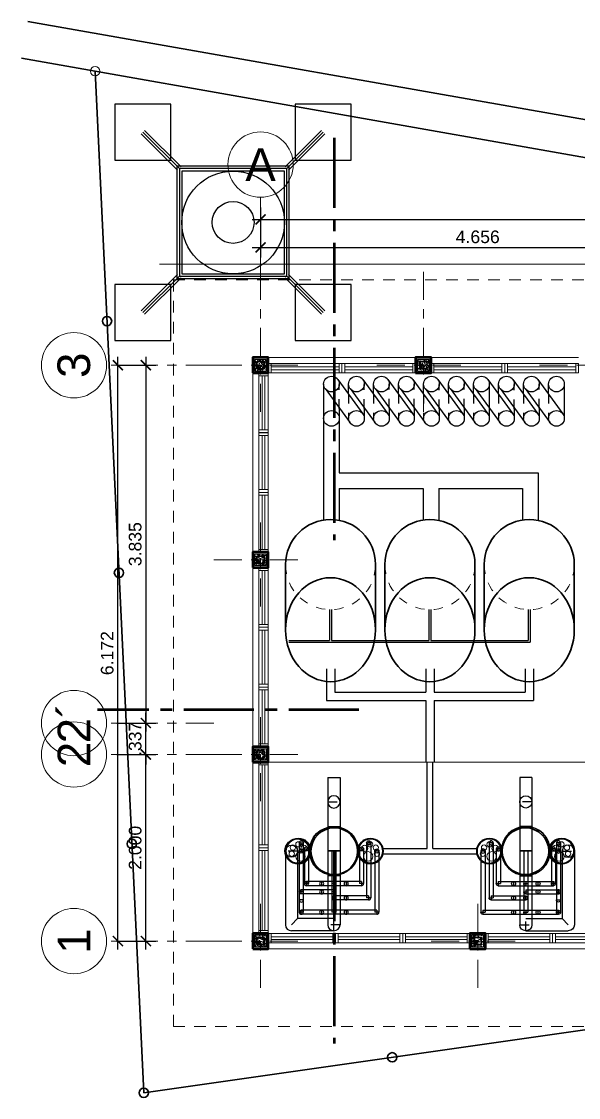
# Model space of a CAD drawing. Header units: millimetres. Extents: x 1147.5 to 1224.1, y 2097.1 to 2139.6.
# Drawn here: x 1158.96 to 1164.93, y 2128.08 to 2139.61 of the extents above; entities that cross this region are included whole.
import ezdxf

# ---------------------------------------------------------------- set-up
doc = ezdxf.new("R2010")
doc.units = ezdxf.units.MM
for name, pattern in [('CENTRO2', [1.125, 0.75, -0.125, 0.125, -0.125]), ('DASHED', [0.75, 0.5, -0.25]), ('DASHED2', [0.375, 0.25, -0.125]), ('HIDDEN2', [0.1875, 0.125, -0.0625])]:
    doc.linetypes.add(name, pattern=pattern)
for name, color, linetype in [('0_BackgroundLines', 7, 'Continuous'), ('0_CurveTangencyLines', 7, 'Continuous'), ('Filter Base', 34, 'Continuous'), ('Stock Tanks', 5, 'Continuous'), ('StockTank', 5, 'Continuous')]:
    doc.layers.add(name, color=color, linetype=linetype)
for name, color, linetype, lineweight in [('1 Cotas', 5, 'Continuous', 9), ('1 EJES', 5, 'CENTRO2', 5), ('1 MUEBLES FIJOS', 1, 'Continuous', 30), ('1 PAREDES', 7, 'Continuous', 50), ('1 PISOS', 3, 'Continuous', 15), ('1 proyecciones', 8, 'HIDDEN2', 5), ('DETALLES ESTRUCTURALES', 7, 'Continuous', 13), ('pyv', 3, 'Continuous', 18), ('TEXTURAS', 9, 'Continuous', 15)]:
    doc.layers.add(name, color=color, linetype=linetype, lineweight=lineweight)
doc.styles.get("Standard").update_dxf_attribs({"font": 'arial.ttf'})
doc.dimstyles.new('DISTRIBUTIVA', dxfattribs={"dimscale": 0.9, "dimtxt": 0.15, "dimasz": 0.12, "dimexe": 0.12, "dimexo": 0.12, "dimgap": 0.05, "dimtad": 1, "dimdec": 3, "dimzin": 4, "dimdsep": 46, "dimtxsty": 'Standard', "dimblk": 'ARCHTICK', "dimcen": 0.12, "dimdle": 0.1, "dimclrd": 256, "dimclre": 256, "dimclrt": 256, "dimadec": 0, "dimazin": 0, "dimtfac": 1, "dimtdec": 3, "dimtix": 1, "dimtmove": 0, "dimatfit": 0, "dimfxl": 1, "dimtolj": 1, "dimtzin": 0, "dimarcsym": 0})

# ---------------------------------------------------------------- blocks, each defined once
blk = doc.blocks.new('*U139')
for p, q in [((0, 0), (0.721, 0)), ((0, -0.1), (0.721, -0.1)), ((0.03, -0.035), (0.691, -0.035)), ((0.03, -0.065), (0.691, -0.065))]:
    blk.add_line(p, q)
for points in [[(0, 0), (0.03, 0), (0.03, -0.1), (0, -0.1)], [(0.691, 0), (0.721, 0), (0.721, -0.1), (0.691, -0.1)]]:
    blk.add_lwpolyline(points, close=True)
blk = doc.blocks.new('*U134')
for p, q in [((0, 0), (0.917, 0)), ((0, -0.1), (0.917, -0.1)), ((0.03, -0.035), (0.887, -0.035)), ((0.03, -0.065), (0.887, -0.065))]:
    blk.add_line(p, q)
for points in [[(0, 0), (0.03, 0), (0.03, -0.1), (0, -0.1)], [(0.887, 0), (0.917, 0), (0.917, -0.1), (0.887, -0.1)]]:
    blk.add_lwpolyline(points, close=True)
blk = doc.blocks.new('*U135')
for p, q in [((0, 0), (0.64, 0)), ((0, -0.1), (0.64, -0.1)), ((0.03, -0.035), (0.61, -0.035)), ((0.03, -0.065), (0.61, -0.065))]:
    blk.add_line(p, q)
for points in [[(0, 0), (0.03, 0), (0.03, -0.1), (0, -0.1)], [(0.61, 0), (0.64, 0), (0.64, -0.1), (0.61, -0.1)]]:
    blk.add_lwpolyline(points, close=True)
blk = doc.blocks.new('*U243')
for p, q in [((0, 0), (0.79, 0)), ((0, -0.1), (0.79, -0.1)), ((0.03, -0.035), (0.76, -0.035)), ((0.03, -0.065), (0.76, -0.065))]:
    blk.add_line(p, q)
for points in [[(0, 0), (0.03, 0), (0.03, -0.1), (0, -0.1)], [(0.76, 0), (0.79, 0), (0.79, -0.1), (0.76, -0.1)]]:
    blk.add_lwpolyline(points, close=True)
blk = doc.blocks.new('Castillo 0.15 X0.15')
at = {"layer": 'DETALLES ESTRUCTURALES', "ltscale": 3.5}
h = blk.add_hatch(dxfattribs=at)
h.set_pattern_fill('AR-CONC', color=256, scale=0.000291667, style=0)
h.set_pattern_definition([(50, (-361.59961, -704.937617), (0.053137195, -0.0046489), [0.00555625, -0.06111875]), (355, (-361.59961, -704.937617), (-0.0102791576, 0.055724854), [0.004445, -0.048895]), (100.451, (-361.59518, -704.938004), (0.0428582296, 0.0510757006), [0.0047220833, -0.0519429166]), (46.1842, (-361.59961, -704.9228), (0.07906472, -0.0122623456), [0.008334375, -0.091678125]), (96.6356, (-361.59302, -704.92382), (0.069242902, 0.072165787), [0.007083125, -0.077914375]), (351.184, (-361.59961, -704.9228), (0.06924301, 0.072165659), [0.0066675, -0.0733425]), (21, (-361.5922, -704.926504), (0.0442210066, -0.029827443), [0.00555625, -0.06111875]), (326, (-361.5922, -704.926504), (0.0180255916, 0.05372149), [0.004445, -0.048895]), (71.4514, (-361.588515, -704.92899), (0.0622464764, 0.0238941668), [0.0047220833, -0.0519429166]), (37.5, (-361.599608, -704.937617), (0.0009008426, 0.02466188633), [0, -0.0483023333, 0, -0.0496358333, 0, -0.0490802083]), (7.5, (-361.599608, -704.937617), (0.0194890682, 0.0292193343), [0, -0.0282998333, 0, -0.0471910833, 0, -0.0187060417]), (327.5, (-361.616129, -704.937617), (0.0395472569, -0.00167088366), [0, -0.0185208333, 0, -0.057785, 0, -0.07667625]), (317.5, (-361.623537, -704.937617), (0.0432043446, 0.0074160599), [0, -0.0240770833, 0, -0.0383751667, 0, -0.05445125])])
h.paths.add_polyline_path([(-0.013, 0.137), (-0.137, 0.137), (-0.137, 0.013), (-0.013, 0.013)])
h.paths.add_polyline_path([(-0.043, 0.117, -0.414214), (-0.033, 0.107), (-0.033, 0.043, -0.414214), (-0.043, 0.033), (-0.107, 0.033, -0.414214), (-0.117, 0.043), (-0.117, 0.107, -0.414214), (-0.107, 0.117)], flags=16)
h.paths.add_polyline_path([(-0.039, 0.107, -1), (-0.047, 0.107, -1)], flags=0)
h.paths.add_polyline_path([(-0.103, 0.107, -1), (-0.111, 0.107, -1)], flags=0)
h.paths.add_polyline_path([(-0.111, 0.043, -0.116435), (-0.111, 0.044, 0.116435)], flags=0)
h.paths.add_polyline_path([(-0.039, 0.043, -1), (-0.047, 0.043, -1)], flags=0)
h.paths.add_polyline_path([(-0.103, 0.043, -1), (-0.111, 0.043, -1)], flags=0)
h.paths.add_polyline_path([(-0.039, 0.107, -1), (-0.047, 0.107, -0.414214), (-0.043, 0.111), (-0.107, 0.111, -0.414214), (-0.103, 0.107, -1), (-0.111, 0.107), (-0.111, 0.052), (-0.096, 0.067), (-0.093, 0.063), (-0.11, 0.045, -0.668179), (-0.103, 0.043, -0.198912), (-0.105, 0.04), (-0.087, 0.057), (-0.083, 0.054), (-0.098, 0.039), (-0.043, 0.039, -0.414214), (-0.047, 0.043, -1), (-0.039, 0.043)], flags=0)
blk.add_lwpolyline([(-0.158, -0.007), (0.007, -0.007), (0.007, 0.157), (-0.158, 0.157)], close=True)
at = {"layer": 'DETALLES ESTRUCTURALES'}
blk.add_lwpolyline([(-0.137, 0.013), (-0.013, 0.013), (-0.013, 0.137), (-0.137, 0.137)], close=True, dxfattribs=at)
for points in [[(-0.098, 0.039), (-0.043, 0.039, 0.414214), (-0.039, 0.043), (-0.039, 0.107, 0.414214), (-0.043, 0.111), (-0.107, 0.111, 0.414214), (-0.111, 0.107), (-0.111, 0.043, 0.668179), (-0.105, 0.04), (-0.087, 0.057), (-0.083, 0.054), (-0.101, 0.036, -0.668179), (-0.117, 0.043), (-0.117, 0.107, -0.414214), (-0.107, 0.117), (-0.043, 0.117, -0.414214), (-0.033, 0.107), (-0.033, 0.043, -0.414214), (-0.043, 0.033), (-0.107, 0.033)], [(-0.111, 0.043, -0.198912), (-0.11, 0.045), (-0.093, 0.063), (-0.096, 0.067), (-0.111, 0.052)]]:
    blk.add_lwpolyline(points, format="xyb", dxfattribs=at)
for centre in [(-0.108, 0.107), (-0.108, 0.042), (-0.043, 0.107), (-0.043, 0.042)]:
    blk.add_circle(centre, 0.00397, dxfattribs=at)
blk = doc.blocks.new('_ArchTick')
at = {"color": 0, "linetype": 'ByBlock', "const_width": 0.15}
blk.add_lwpolyline([(-0.5, -0.5), (0.5, 0.5)], dxfattribs=at)
blk = doc.blocks.new('*D18')
at = {"layer": '1 Cotas', "lineweight": -2, "transparency": 16777216}
for p, q in [((1161.519, 2137.623), (1161.519, 2137.085)), ((1166.175, 2137.623), (1166.175, 2137.085)), ((1161.429, 2137.193), (1166.265, 2137.193))]:
    blk.add_line(p, q, dxfattribs=at)
at = {"layer": 'Defpoints', "color": 0, "transparency": 16777216}
for p in [(1161.519, 2137.731), (1166.175, 2137.731), (1166.175, 2137.193)]:
    blk.add_point(p, dxfattribs=at)
at = {"layer": '1 Cotas', "lineweight": -2, "transparency": 16777216, "xscale": 0.108, "yscale": 0.108, "zscale": 0.108, "rotation": 180}
blk.add_blockref('_ArchTick', (1161.519, 2137.193), dxfattribs=at)
at = {"layer": '1 Cotas', "lineweight": -2, "transparency": 16777216, "xscale": 0.108, "yscale": 0.108, "zscale": 0.108}
blk.add_blockref('_ArchTick', (1166.175, 2137.193), dxfattribs=at)
at = {"layer": '1 Cotas', "transparency": 16777216, "insert": (1163.847, 2137.306), "char_height": 0.135, "attachment_point": 5}
blk.add_mtext('\\A1;4.656', dxfattribs=at)
blk = doc.blocks.new('*D21')
at = {"layer": '1 Cotas', "lineweight": -2, "transparency": 16777216}
for p, q in [((1161.519, 2137.623), (1161.519, 2137.385)), ((1170.51, 2137.623), (1170.51, 2137.385)), ((1161.429, 2137.493), (1170.6, 2137.493))]:
    blk.add_line(p, q, dxfattribs=at)
at = {"layer": 'Defpoints', "color": 0, "transparency": 16777216}
for p in [(1161.519, 2137.731), (1170.51, 2137.731), (1170.51, 2137.493)]:
    blk.add_point(p, dxfattribs=at)
at = {"layer": '1 Cotas', "lineweight": -2, "transparency": 16777216, "xscale": 0.108, "yscale": 0.108, "zscale": 0.108, "rotation": 180}
blk.add_blockref('_ArchTick', (1161.519, 2137.493), dxfattribs=at)
at = {"layer": '1 Cotas', "lineweight": -2, "transparency": 16777216, "xscale": 0.108, "yscale": 0.108, "zscale": 0.108}
blk.add_blockref('_ArchTick', (1170.51, 2137.493), dxfattribs=at)
at = {"layer": '1 Cotas', "transparency": 16777216, "insert": (1165.307, 2137.606), "char_height": 0.135, "attachment_point": 5}
blk.add_mtext('\\A1;8.991', dxfattribs=at)
blk = doc.blocks.new('*D22')
at = {"layer": '1 Cotas', "lineweight": -2, "transparency": 16777216}
for p, q in [((1160.289, 2129.669), (1160.289, 2131.849)), ((1159.977, 2131.759), (1160.397, 2131.759)), ((1159.977, 2129.759), (1160.397, 2129.759))]:
    blk.add_line(p, q, dxfattribs=at)
at = {"layer": 'Defpoints', "color": 0, "transparency": 16777216}
for p in [(1159.869, 2131.759), (1160.289, 2131.759), (1159.869, 2129.759)]:
    blk.add_point(p, dxfattribs=at)
at = {"layer": '1 Cotas', "lineweight": -2, "transparency": 16777216, "xscale": 0.108, "yscale": 0.108, "zscale": 0.108}
for p, rotation in [((1160.289, 2131.759), 90), ((1160.289, 2129.759), 270)]:
    blk.add_blockref('_ArchTick', p, dxfattribs=dict(at, rotation=rotation))
at = {"layer": '1 Cotas', "transparency": 16777216, "insert": (1160.175, 2130.759), "char_height": 0.135, "attachment_point": 5, "rotation": 90}
blk.add_mtext('\\A1;2.000', dxfattribs=at)
blk = doc.blocks.new('*D23')
at = {"layer": '1 Cotas', "lineweight": -2, "transparency": 16777216}
for p, q in [((1160.289, 2132.096), (1160.289, 2132.204)), ((1159.977, 2132.096), (1160.397, 2132.096)), ((1160.289, 2131.759), (1160.289, 2132.096)), ((1159.977, 2131.759), (1160.397, 2131.759)), ((1160.289, 2131.759), (1160.289, 2131.651))]:
    blk.add_line(p, q, dxfattribs=at)
at = {"layer": 'Defpoints', "color": 0, "transparency": 16777216}
for p in [(1159.869, 2132.096), (1160.289, 2132.096), (1159.869, 2131.759)]:
    blk.add_point(p, dxfattribs=at)
at = {"layer": '1 Cotas', "lineweight": -2, "transparency": 16777216, "xscale": 0.108, "yscale": 0.108, "zscale": 0.108}
for p, rotation in [((1160.289, 2132.096), 270), ((1160.289, 2131.759), 90)]:
    blk.add_blockref('_ArchTick', p, dxfattribs=dict(at, rotation=rotation))
at = {"layer": '1 Cotas', "transparency": 16777216, "insert": (1160.175, 2131.927), "char_height": 0.135, "attachment_point": 5, "rotation": 90}
blk.add_mtext('\\A1;.337', dxfattribs=at)
blk = doc.blocks.new('*D24')
at = {"layer": '1 Cotas', "lineweight": -2, "transparency": 16777216}
for p, q in [((1159.989, 2129.669), (1159.989, 2136.021)), ((1159.977, 2135.931), (1160.097, 2135.931)), ((1159.977, 2129.759), (1160.097, 2129.759))]:
    blk.add_line(p, q, dxfattribs=at)
at = {"layer": 'Defpoints', "color": 0, "transparency": 16777216}
for p in [(1159.869, 2135.931), (1159.989, 2135.931), (1159.869, 2129.759)]:
    blk.add_point(p, dxfattribs=at)
at = {"layer": '1 Cotas', "lineweight": -2, "transparency": 16777216, "xscale": 0.108, "yscale": 0.108, "zscale": 0.108}
for p, rotation in [((1159.989, 2135.931), 90), ((1159.989, 2129.759), 270)]:
    blk.add_blockref('_ArchTick', p, dxfattribs=dict(at, rotation=rotation))
at = {"layer": '1 Cotas', "transparency": 16777216, "insert": (1159.875, 2132.845), "char_height": 0.135, "attachment_point": 5, "rotation": 90}
blk.add_mtext('\\A1;6.172', dxfattribs=at)
blk = doc.blocks.new('*D25')
at = {"layer": '1 Cotas', "lineweight": -2, "transparency": 16777216}
for p, q in [((1160.289, 2136.021), (1160.289, 2132.006)), ((1159.977, 2135.931), (1160.397, 2135.931)), ((1159.977, 2132.096), (1160.397, 2132.096))]:
    blk.add_line(p, q, dxfattribs=at)
at = {"layer": 'Defpoints', "color": 0, "transparency": 16777216}
for p in [(1159.869, 2135.931), (1159.869, 2132.096), (1160.289, 2132.096)]:
    blk.add_point(p, dxfattribs=at)
at = {"layer": '1 Cotas', "lineweight": -2, "transparency": 16777216, "xscale": 0.108, "yscale": 0.108, "zscale": 0.108}
for p, rotation in [((1160.289, 2135.931), 90), ((1160.289, 2132.096), 270)]:
    blk.add_blockref('_ArchTick', p, dxfattribs=dict(at, rotation=rotation))
at = {"layer": '1 Cotas', "transparency": 16777216, "insert": (1160.175, 2134.013), "char_height": 0.135, "attachment_point": 5, "rotation": 90}
blk.add_mtext('\\A1;3.835', dxfattribs=at)
blk = doc.blocks.new('A$C67C92001')
at = {"layer": '0_BackgroundLines', "linetype": 'Continuous'}
for p, q in [((30.9, 71.24), (33.9, 71.24)), ((30.9, 71.24), (30.9, 65.24)), ((33.9, 71.24), (33.9, 65.24)), ((30.9, 65.24), (30.9, 59.24)), ((33.9, 65.24), (33.9, 59.24)), ((30.9, 59.24), (33.9, 59.24)), ((30.9, 59.24), (30.9, 59.05)), ((30.9, 59.05), (30.9, 53.24)), ((33.9, 59.24), (33.9, 59.05)), ((33.9, 59.05), (33.9, 53.24)), ((20.5, 53.19), (20.5, 52.47)), ((23.5, 53.19), (23.5, 50.24)), ((23.9, 55.24), (24.9, 55.24)), ((23.9, 55.24), (23.9, 53.24)), ((23.9, 53.24), (24.9, 53.24)), ((23.9, 53.24), (23.9, 50.28)), ((24.9, 55.24), (24.9, 53.24)), ((24.9, 53.24), (24.9, 50.64)), ((25.15, 53.74), (26.15, 53.74)), ((25.15, 53.74), (25.15, 50.8)), ((26.15, 53.74), (26.15, 52.04)), ((30.9, 53.24), (31.9, 53.24)), ((33.9, 53.24), (30.9, 53.24)), ((30.9, 53.24), (30.9, 47.43)), ((31.9, 53.24), (32.9, 53.24)), ((31.9, 53.24), (31.9, 47.26)), ((32.9, 53.24), (33.9, 53.24)), ((32.9, 53.24), (32.9, 47.26)), ((33.9, 53.24), (33.9, 47.43)), ((38.65, 53.74), (39.65, 53.74)), ((38.65, 53.74), (38.65, 52.04)), ((39.65, 53.74), (39.65, 50.8)), ((40.4, 55.24), (41.4, 55.24)), ((40.4, 55.24), (40.4, 50.41)), ((41.4, 55.24), (41.4, 50.24)), ((42.4, 53.24), (43.4, 53.24)), ((42.4, 53.24), (42.4, 50.41)), ((43.4, 53.24), (43.4, 51)), ((20.5, 52.47), (20.5, 35.19)), ((23.5, 50.24), (23.5, 36.69)), ((23.9, 50.28), (23.9, 41.24)), ((24.9, 50.64), (24.9, 41.24)), ((25.15, 50.8), (25.15, 45.24)), ((26.15, 52.04), (26.15, 45.74)), ((38.65, 52.04), (38.65, 45.74)), ((39.65, 50.8), (39.65, 45.24)), ((40.4, 50.41), (40.4, 42.24)), ((41.4, 50.24), (41.4, 41.74)), ((42.4, 50.41), (42.4, 38.74)), ((43.4, 51), (43.4, 38.24)), ((30.9, 47.43), (30.9, 47.19)), ((33.9, 47.43), (33.9, 47.19)), ((25.65, 45.24), (25.15, 45.24)), ((25.65, 45.24), (25.65, 45.74)), ((26.15, 45.74), (25.65, 45.74)), ((25.65, 44.74), (25.65, 45.24)), ((26.15, 45.24), (25.65, 45.24)), ((29.4, 45.74), (26.15, 45.74)), ((26.15, 45.74), (26.15, 45.24)), ((29.4, 44.74), (29.4, 45.74)), ((31.9, 45.74), (29.4, 45.74)), ((31.9, 47.19), (30.9, 47.19)), ((30.9, 47.19), (30.9, 45.74)), ((30.9, 45.74), (30.9, 44.74)), ((31.9, 47.26), (31.9, 47.24)), ((32.9, 47.24), (31.9, 47.24)), ((31.9, 47.24), (31.9, 45.74)), ((32.9, 47.19), (31.9, 47.19)), ((31.9, 45.74), (31.9, 45.24)), ((32.4, 45.74), (31.9, 45.74)), ((32.4, 45.24), (31.9, 45.24)), ((31.9, 45.24), (31.9, 44.74)), ((32.4, 45.74), (32.4, 45.24)), ((32.9, 45.74), (32.4, 45.74)), ((32.9, 45.24), (32.4, 45.24)), ((32.4, 45.24), (32.4, 44.74)), ((32.9, 47.26), (32.9, 47.24)), ((32.9, 47.24), (32.9, 45.24)), ((33.9, 47.19), (32.9, 47.19)), ((35.4, 45.74), (32.9, 45.74)), ((32.9, 45.24), (32.9, 44.74)), ((33.9, 47.19), (33.9, 45.74)), ((33.9, 45.74), (33.9, 44.74)), ((35.4, 45.74), (35.4, 44.74)), ((38.65, 45.74), (35.4, 45.74)), ((39.15, 45.74), (38.65, 45.74)), ((38.65, 45.74), (38.65, 45.24)), ((39.15, 45.24), (38.65, 45.24)), ((39.15, 45.74), (39.15, 45.24)), ((39.15, 45.24), (39.15, 44.74)), ((39.65, 45.24), (39.15, 45.24)), ((24.9, 43.24), (23.9, 43.24)), ((24.4, 42.74), (24.4, 43.74)), ((24.9, 43.74), (24.4, 43.74)), ((24.9, 42.74), (24.4, 42.74)), ((29.4, 43.74), (24.9, 43.74)), ((29.4, 42.74), (24.9, 42.74)), ((29.4, 44.74), (25.65, 44.74)), ((32.4, 44.74), (29.4, 44.74)), ((29.4, 42.74), (29.4, 43.74)), ((31.9, 43.74), (29.4, 43.74)), ((32.4, 42.74), (29.4, 42.74)), ((30.9, 44.74), (30.9, 43.74)), ((30.9, 43.74), (30.9, 42.74)), ((30.9, 42.74), (30.9, 38.74)), ((31.9, 44.74), (31.9, 43.74)), ((31.9, 43.74), (31.9, 43.24)), ((32.4, 43.74), (31.9, 43.74)), ((32.4, 43.24), (31.9, 43.24)), ((31.9, 43.24), (31.9, 42.74)), ((31.9, 42.74), (31.9, 41.74)), ((35.4, 44.74), (32.4, 44.74)), ((32.4, 43.74), (32.4, 43.24)), ((32.9, 43.24), (32.4, 43.24)), ((32.4, 43.24), (32.4, 42.74)), ((32.4, 41.74), (32.4, 42.24)), ((32.9, 42.24), (32.4, 42.24)), ((32.9, 44.74), (32.9, 43.24)), ((32.9, 43.24), (32.9, 42.24)), ((35.4, 42.24), (32.9, 42.24)), ((32.9, 42.24), (32.9, 41.74)), ((33.9, 44.74), (33.9, 42.24)), ((33.9, 42.24), (33.9, 41.24)), ((39.15, 44.74), (35.4, 44.74)), ((35.4, 42.24), (35.4, 41.24)), ((40.4, 42.24), (35.4, 42.24)), ((40.9, 42.24), (40.4, 42.24)), ((40.4, 42.24), (40.4, 41.74)), ((40.9, 42.24), (40.9, 41.84)), ((24.9, 41.24), (23.9, 41.24)), ((23.9, 41.24), (23.9, 38.24)), ((24.9, 41.24), (24.9, 38.74)), ((32.4, 41.74), (31.9, 41.74)), ((31.9, 41.74), (31.9, 38.74)), ((32.4, 41.24), (32.4, 41.74)), ((32.9, 41.74), (32.4, 41.74)), ((35.4, 41.24), (32.4, 41.24)), ((32.9, 41.74), (32.9, 41.24)), ((32.9, 41.24), (32.9, 38.24)), ((33.9, 41.24), (33.9, 38.74)), ((40.9, 41.24), (35.4, 41.24)), ((40.9, 41.74), (40.4, 41.74)), ((40.9, 41.84), (40.9, 41.24)), ((41.4, 41.74), (40.9, 41.74)), ((24.4, 38.24), (23.9, 38.24)), ((24.4, 38.24), (24.4, 38.74)), ((24.9, 38.74), (24.4, 38.74)), ((24.4, 37.74), (24.4, 38.24)), ((24.9, 38.24), (24.4, 38.24)), ((29.4, 37.74), (24.4, 37.74)), ((29.4, 38.74), (24.9, 38.74)), ((24.9, 38.74), (24.9, 38.24)), ((29.4, 37.74), (29.4, 38.74)), ((31.9, 38.74), (29.4, 38.74)), ((32.4, 37.74), (29.4, 37.74)), ((30.9, 38.74), (30.9, 37.74)), ((30.9, 37.74), (30.9, 35.19)), ((31.9, 38.74), (31.9, 38.24)), ((32.4, 38.74), (31.9, 38.74)), ((32.4, 38.24), (31.9, 38.24)), ((32.4, 38.74), (32.4, 38.24)), ((32.9, 38.74), (32.4, 38.74)), ((32.9, 38.24), (32.4, 38.24)), ((32.4, 38.24), (32.4, 37.74)), ((35.4, 37.74), (32.4, 37.74)), ((35.4, 38.74), (32.9, 38.74)), ((33.9, 38.74), (33.9, 37.74)), ((33.9, 37.74), (33.9, 35.19)), ((35.4, 38.74), (35.4, 37.74)), ((42.4, 38.74), (35.4, 38.74)), ((42.9, 37.74), (35.4, 37.74)), ((42.9, 38.74), (42.4, 38.74)), ((42.4, 38.74), (42.4, 38.24)), ((42.9, 38.24), (42.4, 38.24)), ((42.9, 38.74), (42.9, 38.24)), ((42.9, 38.24), (42.9, 37.74)), ((43.4, 38.24), (42.9, 38.24)), ((22, 35.19), (23.5, 36.69)), ((30.9, 36.69), (23.5, 36.69)), ((32.4, 36.69), (30.9, 36.69)), ((32.4, 33.69), (22, 33.69))]:
    blk.add_line(p, q, dxfattribs=at)
for centre, radius in [((32.4, 53.24), 6), ((32.4, 53.24), 5.95), ((23.4, 53.24), 3), ((23.4, 53.24), 2.95), ((24.4, 55.24), 0.5), ((41.4, 53.24), 3), ((41.4, 53.24), 2.95), ((40.9, 55.24), 0.5), ((22, 53.19), 1.5), ((24.4, 53.24), 0.5), ((25.65, 53.74), 0.5), ((39.15, 53.74), 0.5), ((42.9, 53.24), 0.5), ((24.4, 43.24), 0.5)]:
    blk.add_circle(centre, radius, dxfattribs=at)
for centre, radius, start, end in [((32.4, 65.24), 1.5, 0, 180), ((32.4, 65.24), 1.5, 180, 0), ((25.65, 45.24), 0.5, 0, 180), ((25.65, 45.24), 0.5, 180, 270), ((25.65, 45.24), 0.5, 270, 0), ((29.4, 45.24), 0.5, 90, 270), ((29.4, 45.24), 0.5, 0, 90), ((29.4, 45.24), 0.5, 270, 0), ((32.4, 45.24), 0.5, 270, 0), ((35.4, 45.24), 0.5, 90, 270), ((35.4, 45.24), 0.5, 0, 90), ((35.4, 45.24), 0.5, 270, 0), ((39.15, 45.24), 0.5, 270, 0), ((29.4, 43.24), 0.5, 90, 270), ((29.4, 43.24), 0.5, 0, 90), ((29.4, 43.24), 0.5, 270, 0), ((32.4, 41.74), 0.5, 0, 180), ((32.4, 43.24), 0.5, 270, 0), ((35.4, 41.74), 0.5, 90, 270), ((35.4, 41.74), 0.5, 0, 90), ((24.4, 41.24), 0.5, 180, 0), ((32.4, 41.74), 0.5, 180, 270), ((32.4, 41.74), 0.5, 270, 0), ((35.4, 41.74), 0.5, 270, 0), ((40.9, 41.74), 0.5, 270, 0), ((24.4, 38.24), 0.5, 0, 180), ((24.4, 38.24), 0.5, 180, 270), ((24.4, 38.24), 0.5, 270, 0), ((29.4, 38.24), 0.5, 90, 270), ((29.4, 38.24), 0.5, 0, 90), ((29.4, 38.24), 0.5, 270, 0), ((32.4, 38.24), 0.5, 270, 0), ((35.4, 38.24), 0.5, 90, 270), ((35.4, 38.24), 0.5, 0, 90), ((35.4, 38.24), 0.5, 270, 0), ((42.9, 38.24), 0.5, 270, 0), ((22, 35.19), 1.5, 180, 270), ((32.4, 35.19), 1.5, 180, 0)]:
    blk.add_arc(centre, radius, start, end, dxfattribs=at)
at = {"layer": '0_CurveTangencyLines', "color": 1, "linetype": 'DASHED'}
for p, q in [((30.9, 65.24), (33.9, 65.24)), ((30.9, 65.24), (33.9, 65.24)), ((23.5, 53.19), (20.5, 53.19)), ((33.9, 35.19), (30.9, 35.19)), ((32.4, 33.69), (32.4, 36.69))]:
    blk.add_line(p, q, dxfattribs=at)

msp = doc.modelspace()

# ---------------------------------------------------------------- linework, layer by layer
for p, q in [((1160.63, 2138.0196), (1160.24, 2138.4096)), ((1160.648, 2138.0376), (1160.258, 2138.4276)), ((1160.6659, 2138.0556), (1160.2759, 2138.4456)), ((1161.7826, 2138.0556), (1162.1726, 2138.4456)), ((1161.8006, 2138.0376), (1162.1906, 2138.4276)), ((1161.8185, 2138.0196), (1162.2085, 2138.4096)), ((1160.24, 2136.5129), (1160.63, 2136.9029)), ((1160.258, 2136.495), (1160.648, 2136.885)), ((1161.8006, 2136.885), (1162.1906, 2136.495)), ((1161.8185, 2136.9029), (1162.2085, 2136.5129)), ((1160.2759, 2136.477), (1160.6659, 2136.867)), ((1161.7826, 2136.867), (1162.1726, 2136.477))]:
    msp.add_line(p, q)
for points in [[(1159.958, 2138.1276), (1160.558, 2138.1276), (1160.558, 2138.7276), (1159.958, 2138.7276)], [(1161.8906, 2138.1276), (1162.4906, 2138.1276), (1162.4906, 2138.7276), (1161.8906, 2138.7276)], [(1160.6226, 2136.8596), (1161.826, 2136.8596), (1161.826, 2138.063), (1160.6226, 2138.063)], [(1160.648, 2136.885), (1161.8006, 2136.885), (1161.8006, 2138.0376), (1160.648, 2138.0376)], [(1160.6734, 2136.9104), (1161.7752, 2136.9104), (1161.7752, 2138.0122), (1160.6734, 2138.0122)], [(1159.958, 2136.195), (1160.558, 2136.195), (1160.558, 2136.795), (1159.958, 2136.795)], [(1161.8906, 2136.195), (1162.4906, 2136.195), (1162.4906, 2136.795), (1161.8906, 2136.795)]]:
    msp.add_lwpolyline(points, close=True)
for radius in [0.55, 0.225]:
    msp.add_circle((1161.2243, 2137.4613), radius)
at = {"layer": '1 Cotas'}
msp.add_circle((1159.7451, 2139.0816), 0.05, dxfattribs=at)
at = {"layer": '1 EJES', "ltscale": 0.4}
for p, q in [((1161.5186, 2136.9306), (1161.5186, 2137.7306)), ((1161.5186, 2135.4306), (1161.5186, 2136.9306)), ((1163.2642, 2135.4306), (1163.2642, 2136.9306)), ((1161.0186, 2135.9306), (1159.8686, 2135.9306)), ((1161.0186, 2135.9306), (1162.0186, 2135.9306)), ((1162.7642, 2135.9306), (1163.7642, 2135.9306)), ((1164.5098, 2135.9306), (1165.5098, 2135.9306)), ((1161.5186, 2133.3448), (1161.5186, 2134.3448)), ((1161.0186, 2133.8448), (1162.0186, 2133.8448)), ((1161.5186, 2131.259), (1161.5186, 2132.259)), ((1161.0186, 2132.0956), (1159.8686, 2132.0956)), ((1161.0186, 2131.759), (1159.8686, 2131.759)), ((1161.0186, 2131.759), (1162.0186, 2131.759)), ((1161.5186, 2129.259), (1161.5186, 2130.259)), ((1163.8467, 2129.259), (1163.8467, 2130.259)), ((1161.0186, 2129.759), (1159.8686, 2129.759)), ((1161.0186, 2129.759), (1162.0186, 2129.759)), ((1163.3467, 2129.759), (1164.3467, 2129.759))]:
    msp.add_line(p, q, dxfattribs=at)
at = {"layer": '1 EJES', "linetype": 'Continuous', "ltscale": 0.4}
for centre in [(1161.5186, 2138.0806), (1159.5186, 2135.9306), (1159.5186, 2132.0956), (1159.5186, 2131.759), (1159.5186, 2129.759)]:
    msp.add_circle(centre, 0.35, dxfattribs=at)
at = {"layer": '1 MUEBLES FIJOS'}
for p, q in [((1172.595, 2137.2252), (1159.0253, 2139.6144)), ((1172.5257, 2136.8313), (1158.9559, 2139.2205)), ((1159.7451, 2139.0816), (1160.266, 2128.1331)), ((1161.7865, 2133.0962), (1161.7865, 2133.7944)), ((1162.7517, 2133.0962), (1162.7517, 2133.7944)), ((1162.8517, 2133.0962), (1162.8517, 2133.7944)), ((1163.8169, 2133.0962), (1163.8169, 2133.7944)), ((1163.9169, 2133.0962), (1163.9169, 2133.7944)), ((1164.8821, 2133.0962), (1164.8821, 2133.7944)), ((1160.266, 2128.1331), (1172.0781, 2129.8188))]:
    msp.add_line(p, q, dxfattribs=at)
for centre, radius in [((1159.8725, 2136.4038), 0.05), ((1160.0008, 2133.7068), 0.05), ((1162.3095, 2130.7229), 0.25), ((1164.3591, 2130.7229), 0.25), ((1160.1391, 2130.8001), 0.05), ((1161.923, 2130.7229), 0.1365), ((1162.696, 2130.7229), 0.1365), ((1163.9726, 2130.7229), 0.1365), ((1164.7456, 2130.7229), 0.1365), ((1162.9308, 2128.5134), 0.05), ((1160.266, 2128.1331), 0.05)]:
    msp.add_circle(centre, radius, dxfattribs=at)
for centre in [(1162.2691, 2133.7944), (1163.3343, 2133.7944), (1164.3995, 2133.7944)]:
    msp.add_arc(centre, 0.4826, 0, 180, dxfattribs=at)
for centre in [(1162.2691, 2133.0962), (1163.3343, 2133.0962), (1164.3995, 2133.0962)]:
    msp.add_ellipse(centre, major_axis=(0, 0.5573), ratio=0.8660254, dxfattribs=at)
at = {"layer": '1 PAREDES', "linetype": 'CENTRO2'}
for p, q in [((1162.3095, 2138.3674), (1162.3095, 2134.0565)), ((1162.5719, 2132.2367), (1159.7695, 2132.2367)), ((1162.3095, 2130.7229), (1162.3095, 2128.6628))]:
    msp.add_line(p, q, dxfattribs=at)
at = {"layer": '1 PISOS'}
msp.add_line((1160.4361, 2137.0131), (1171.493, 2137.0131), dxfattribs=at)
msp.add_lwpolyline([(1161.6011, 2131.6765), (1165.0923, 2131.6765)], dxfattribs=at)
at = {"layer": '1 proyecciones'}
for p, q in [((1160.5837, 2136.8448), (1171.3303, 2136.8448)), ((1160.5837, 2128.8448), (1160.5837, 2136.8448)), ((1160.5837, 2128.8448), (1165.2531, 2128.8448))]:
    msp.add_line(p, q, dxfattribs=at)
at = {"layer": 'Filter Base'}
for points in [[(1162.2591, 2133.3117), (1162.2591, 2132.982)], [(1162.2791, 2133.3118), (1162.2791, 2132.982)], [(1163.3243, 2133.3117), (1163.3243, 2132.982)], [(1163.3443, 2133.3118), (1163.3443, 2132.982)], [(1164.3895, 2133.3117), (1164.3895, 2132.982)], [(1164.4095, 2133.3118), (1164.4095, 2132.962)], [(1161.8203, 2132.982), (1162.2591, 2132.982)], [(1161.8203, 2132.962), (1164.4095, 2132.962)], [(1162.2791, 2132.982), (1163.3243, 2132.982)], [(1163.3443, 2132.982), (1164.3895, 2132.982)]]:
    msp.add_lwpolyline(points, dxfattribs=at)
at = {"layer": 'pyv'}
for p, q in [((1161.6011, 2136.0131), (1163.1817, 2136.0131)), ((1163.3467, 2136.0131), (1164.9273, 2136.0131)), ((1161.4361, 2133.9273), (1161.4361, 2135.8481)), ((1161.4361, 2131.8415), (1161.4361, 2133.7623)), ((1161.4361, 2129.8415), (1161.4361, 2131.6765)), ((1163.7642, 2129.6765), (1161.6011, 2129.6765)), ((1163.9292, 2129.6765), (1166.0923, 2129.6765))]:
    msp.add_line(p, q, dxfattribs=at)
at = {"layer": 'Stock Tanks'}
for points in [[(1162.1953, 2135.7291), (1162.1953, 2135.3611)], [(1162.3472, 2135.7786), (1162.6152, 2135.4106)], [(1162.4633, 2135.6191), (1162.4633, 2135.7291)], [(1162.6152, 2135.7786), (1162.8832, 2135.4106)], [(1162.7313, 2135.6191), (1162.7313, 2135.7291)], [(1162.8832, 2135.7786), (1163.1512, 2135.4106)], [(1162.9993, 2135.6191), (1162.9993, 2135.7291)], [(1163.1512, 2135.7786), (1163.4192, 2135.4106)], [(1163.2673, 2135.6191), (1163.2673, 2135.7291)], [(1163.4192, 2135.7786), (1163.6872, 2135.4106)], [(1163.5353, 2135.6191), (1163.5353, 2135.7291)], [(1163.6872, 2135.7786), (1163.9552, 2135.4106)], [(1163.8033, 2135.6191), (1163.8033, 2135.7291)], [(1163.9552, 2135.7786), (1164.2232, 2135.4106)], [(1163.9713, 2135.7291), (1163.9713, 2135.3611)], [(1164.0713, 2135.6191), (1164.0713, 2135.7291)], [(1164.2232, 2135.7786), (1164.4912, 2135.4106)], [(1164.3393, 2135.6191), (1164.3393, 2135.7291)], [(1164.4912, 2135.7786), (1164.7592, 2135.4106)], [(1164.6073, 2135.6191), (1164.6073, 2135.7291)], [(1164.7753, 2135.7291), (1164.7753, 2135.3611)], [(1162.2114, 2135.6797), (1162.4794, 2135.3117)], [(1162.4794, 2135.6797), (1162.7474, 2135.3117)], [(1162.7474, 2135.6797), (1163.0154, 2135.3117)], [(1163.0154, 2135.6797), (1163.2834, 2135.3117)], [(1163.2834, 2135.6797), (1163.5514, 2135.3117)], [(1163.5514, 2135.6797), (1163.8194, 2135.3117)], [(1163.8194, 2135.6797), (1164.0874, 2135.3117)], [(1164.0874, 2135.6797), (1164.3554, 2135.3117)], [(1164.3554, 2135.6797), (1164.6234, 2135.3117)], [(1162.3633, 2135.4679), (1162.3633, 2135.358)], [(1162.6313, 2135.4679), (1162.6313, 2135.358)], [(1162.8993, 2135.4711), (1162.8993, 2135.3611)], [(1163.1673, 2135.4711), (1163.1673, 2135.3611)], [(1163.4351, 2135.4648), (1163.4351, 2135.3548)], [(1163.7033, 2135.4711), (1163.7033, 2135.3611)], [(1164.2391, 2135.4648), (1164.2391, 2135.3548)], [(1164.5073, 2135.4711), (1164.5073, 2135.3611)], [(1162.1953, 2135.3611), (1162.1953, 2134.2697)], [(1162.3633, 2135.3611), (1162.3633, 2134.779)], [(1162.3633, 2134.779), (1164.4937, 2134.779)], [(1164.4937, 2134.779), (1164.4937, 2134.2697)], [(1162.3633, 2134.611), (1163.2605, 2134.611)], [(1162.3633, 2134.611), (1162.3633, 2134.2697)], [(1163.2605, 2134.611), (1163.2605, 2134.2697)], [(1163.4285, 2134.611), (1163.4285, 2134.2697)], [(1163.4285, 2134.611), (1164.3257, 2134.611)], [(1164.3257, 2134.611), (1164.3257, 2134.2697)]]:
    msp.add_lwpolyline(points, dxfattribs=at)
at = {"layer": 'Stock Tanks', "linetype": 'DASHED2', "ltscale": 0.1}
for points in [[(1162.3633, 2135.4679), (1162.3633, 2135.726)], [(1162.6313, 2135.4679), (1162.6313, 2135.726)], [(1162.8993, 2135.4711), (1162.8993, 2135.7291)], [(1163.1673, 2135.4711), (1163.1673, 2135.7291)], [(1163.4351, 2135.4648), (1163.4351, 2135.7228)], [(1163.7033, 2135.4711), (1163.7033, 2135.7291)], [(1164.2391, 2135.4648), (1164.2391, 2135.7228)], [(1164.5073, 2135.4711), (1164.5073, 2135.7291)], [(1162.4633, 2135.6191), (1162.4633, 2135.3611)], [(1162.7313, 2135.6191), (1162.7313, 2135.3611)], [(1162.9993, 2135.6191), (1162.9993, 2135.3611)], [(1163.2673, 2135.6191), (1163.2673, 2135.3611)], [(1163.5353, 2135.6191), (1163.5353, 2135.3611)], [(1163.8033, 2135.6191), (1163.8033, 2135.3611)], [(1164.0713, 2135.6191), (1164.0713, 2135.3611)], [(1164.3393, 2135.6191), (1164.3393, 2135.3611)], [(1164.6073, 2135.6191), (1164.6073, 2135.3611)]]:
    msp.add_lwpolyline(points, dxfattribs=at)
at = {"layer": 'Stock Tanks'}
for centre in [(1162.2793, 2135.7291), (1162.5473, 2135.7291), (1162.8153, 2135.7291), (1163.0833, 2135.7291), (1163.3513, 2135.7291), (1163.6193, 2135.7291), (1163.8873, 2135.7291), (1164.1553, 2135.7291), (1164.4233, 2135.7291), (1164.6913, 2135.7291), (1162.2793, 2135.3611), (1162.5473, 2135.3611), (1162.8153, 2135.3611), (1163.0833, 2135.3611), (1163.3513, 2135.3611), (1163.6193, 2135.3611), (1163.8873, 2135.3611), (1164.1553, 2135.3611), (1164.4233, 2135.3611), (1164.6913, 2135.3611)]:
    msp.add_circle(centre, 0.084, dxfattribs=at)
at = {"layer": 'StockTank'}
for points in [[(1162.2241, 2132.6764), (1162.2241, 2132.3364)], [(1162.3141, 2132.6764), (1162.3141, 2132.4264)], [(1163.2893, 2132.6764), (1163.2893, 2132.4264)], [(1163.3793, 2132.6764), (1163.3793, 2132.4264)], [(1164.3545, 2132.6764), (1164.3545, 2132.4264)], [(1164.4445, 2132.6764), (1164.4445, 2132.3364)], [(1162.3141, 2132.4264), (1163.2893, 2132.4264)], [(1163.3793, 2132.4264), (1164.3545, 2132.4264)], [(1162.2241, 2132.3364), (1163.2893, 2132.3364)], [(1163.2893, 2132.3364), (1163.2893, 2131.6765)], [(1163.3793, 2132.3364), (1163.3793, 2131.6765)], [(1163.3793, 2132.3364), (1164.4445, 2132.3364)], [(1163.3043, 2130.7529), (1163.3043, 2131.6765)], [(1163.3643, 2130.7529), (1163.3643, 2131.6765)], [(1162.8325, 2130.7529), (1163.3043, 2130.7529)], [(1162.8325, 2130.6929), (1163.8361, 2130.6929)], [(1163.3643, 2130.7529), (1163.8361, 2130.7529)]]:
    msp.add_lwpolyline(points, dxfattribs=at)
at = {"layer": 'TEXTURAS'}
for centre, radius in [((1161.923, 2130.7229), 0.1295), ((1161.8649, 2130.7607), 0.0285), ((1161.9249, 2130.7962), 0.0285), ((1161.9837, 2130.7532), 0.034), ((1162.696, 2130.7229), 0.1295), ((1162.6353, 2130.7532), 0.034), ((1162.6941, 2130.7962), 0.0285), ((1162.7541, 2130.7607), 0.0285), ((1163.9726, 2130.7229), 0.1295), ((1163.9145, 2130.7607), 0.0285), ((1163.9745, 2130.7962), 0.0285), ((1164.0333, 2130.7532), 0.034), ((1164.7456, 2130.7229), 0.1295), ((1164.6849, 2130.7532), 0.034), ((1164.7437, 2130.7962), 0.0285), ((1164.8037, 2130.7607), 0.0285), ((1161.853, 2130.6952), 0.0285), ((1161.947, 2130.6668), 0.051), ((1162.6721, 2130.6668), 0.051), ((1162.766, 2130.6952), 0.0285), ((1163.9026, 2130.6952), 0.0285), ((1163.9966, 2130.6668), 0.051), ((1164.7217, 2130.6668), 0.051), ((1164.8156, 2130.6952), 0.0285)]:
    msp.add_circle(centre, radius, dxfattribs=at)
at = {"layer": 'TEXTURAS', "linetype": 'DASHED2', "ltscale": 0.2}
for centre in [(1162.2691, 2133.7944), (1163.3343, 2133.7944), (1164.3995, 2133.7944)]:
    msp.add_arc(centre, 0.4826, 180, 0, dxfattribs=at)

# ---------------------------------------------------------------- block references
at = {"yscale": 0.04376557243696431, "zscale": 0.04376557243696431}
for p, xscale in [((1160.8875, 2128.3949), 0.04376557243696431), ((1165.7811, 2128.3949), -0.04376557243696431)]:
    msp.add_blockref('A$C67C92001', p, dxfattribs=dict(at, xscale=xscale))
at = {"layer": '1 PAREDES'}
for p in [(1161.5936, 2135.8556), (1163.3392, 2135.8556), (1161.5936, 2133.7698), (1161.5936, 2131.684), (1161.5936, 2129.684), (1163.9217, 2129.684)]:
    msp.add_blockref('Castillo 0.15 X0.15', p, dxfattribs=at)
at = {"layer": 'pyv', "extrusion": (2.22045e-16, -8.15779e-32, -1), "zscale": -1}
for name, p in [('*U243', (-1162.3914, 2135.9481)), ('*U243', (-1163.1817, 2135.9481)), ('*U243', (-1164.137, 2135.9481)), ('*U243', (-1164.9273, 2135.9481)), ('*U139', (-1162.3221, 2129.8415)), ('*U139', (-1163.0431, 2129.8415)), ('*U139', (-1163.7642, 2129.8415)), ('*U139', (-1164.6502, 2129.8415)), ('*U139', (-1165.3713, 2129.8415))]:
    msp.add_blockref(name, p, dxfattribs=at)
at = {"layer": 'pyv', "extrusion": (-1.8971e-26, 2.22045e-16, -1), "xscale": -1, "zscale": -1, "rotation": 89.99999999510479}
for name, p in [('*U135', (-1161.6011, 2135.8481)), ('*U135', (-1161.6011, 2135.2079)), ('*U135', (-1161.6011, 2134.5676)), ('*U135', (-1161.6011, 2133.7623)), ('*U135', (-1161.6011, 2133.1221)), ('*U135', (-1161.6011, 2132.4818)), ('*U134', (-1161.6011, 2131.6765)), ('*U134', (-1161.6011, 2130.759))]:
    msp.add_blockref(name, p, dxfattribs=at)

# ---------------------------------------------------------------- texts
at = {"layer": '1 Cotas', "insert": (1161.5186, 2138.0806), "char_height": 0.35, "attachment_point": 5}
msp.add_mtext_dynamic_manual_height_columns('A', width=0.34291, gutter_width=12.5, heights=[0], dxfattribs=at)
at = {"layer": '1 Cotas', "char_height": 0.35, "attachment_point": 5, "rotation": 90}
for s, insert in [('3', (1159.5186, 2135.9306)), ('2´', (1159.5186, 2132.0956)), ('2', (1159.5186, 2131.759)), ('1', (1159.5186, 2129.759))]:
    msp.add_mtext_dynamic_manual_height_columns(s, width=0.34291, gutter_width=12.5, heights=[0], dxfattribs=dict(at, insert=insert))

# ---------------------------------------------------------------- dimensions: what is measured, and where the dimension line sits
at = {"layer": '1 Cotas'}
dim = msp.add_linear_dim(base=(1166.1748, 2137.1926), p1=(1161.5186, 2137.7306), p2=(1166.1748, 2137.7306), dimstyle='DISTRIBUTIVA', dxfattribs=at)
dim.commit()
dim.dimension.update_dxf_attribs({"geometry": '*D18', "text_midpoint": (1163.8467, 2137.3065)})
dim = msp.add_linear_dim(base=(1170.5098, 2137.4926), p1=(1161.5186, 2137.7306), p2=(1170.5098, 2137.7306), dimstyle='DISTRIBUTIVA', dxfattribs=at)
dim.commit()
dim.dimension.update_dxf_attribs({"geometry": '*D21', "text_midpoint": (1165.3072, 2137.4926), "dimtype": 160})
for base, p1, p2, picture, middle in [((1159.9889, 2135.9306), (1159.8686, 2129.759), (1159.8686, 2135.9306), '*D24', (1159.875, 2132.8448)), ((1160.2889, 2132.0956), (1159.8686, 2135.9306), (1159.8686, 2132.0956), '*D25', (1160.1749, 2134.0131)), ((1160.2889, 2132.0956), (1159.8686, 2131.759), (1159.8686, 2132.0956), '*D23', (1160.1749, 2131.9273)), ((1160.2889, 2131.759), (1159.8686, 2129.759), (1159.8686, 2131.759), '*D22', (1160.175, 2130.759))]:
    dim = msp.add_linear_dim(base=base, p1=p1, p2=p2, angle=90, dimstyle='DISTRIBUTIVA', dxfattribs=at)
    dim.commit()
    dim.dimension.update_dxf_attribs({"geometry": picture, "text_midpoint": middle})

doc.saveas('drawing.dxf')
